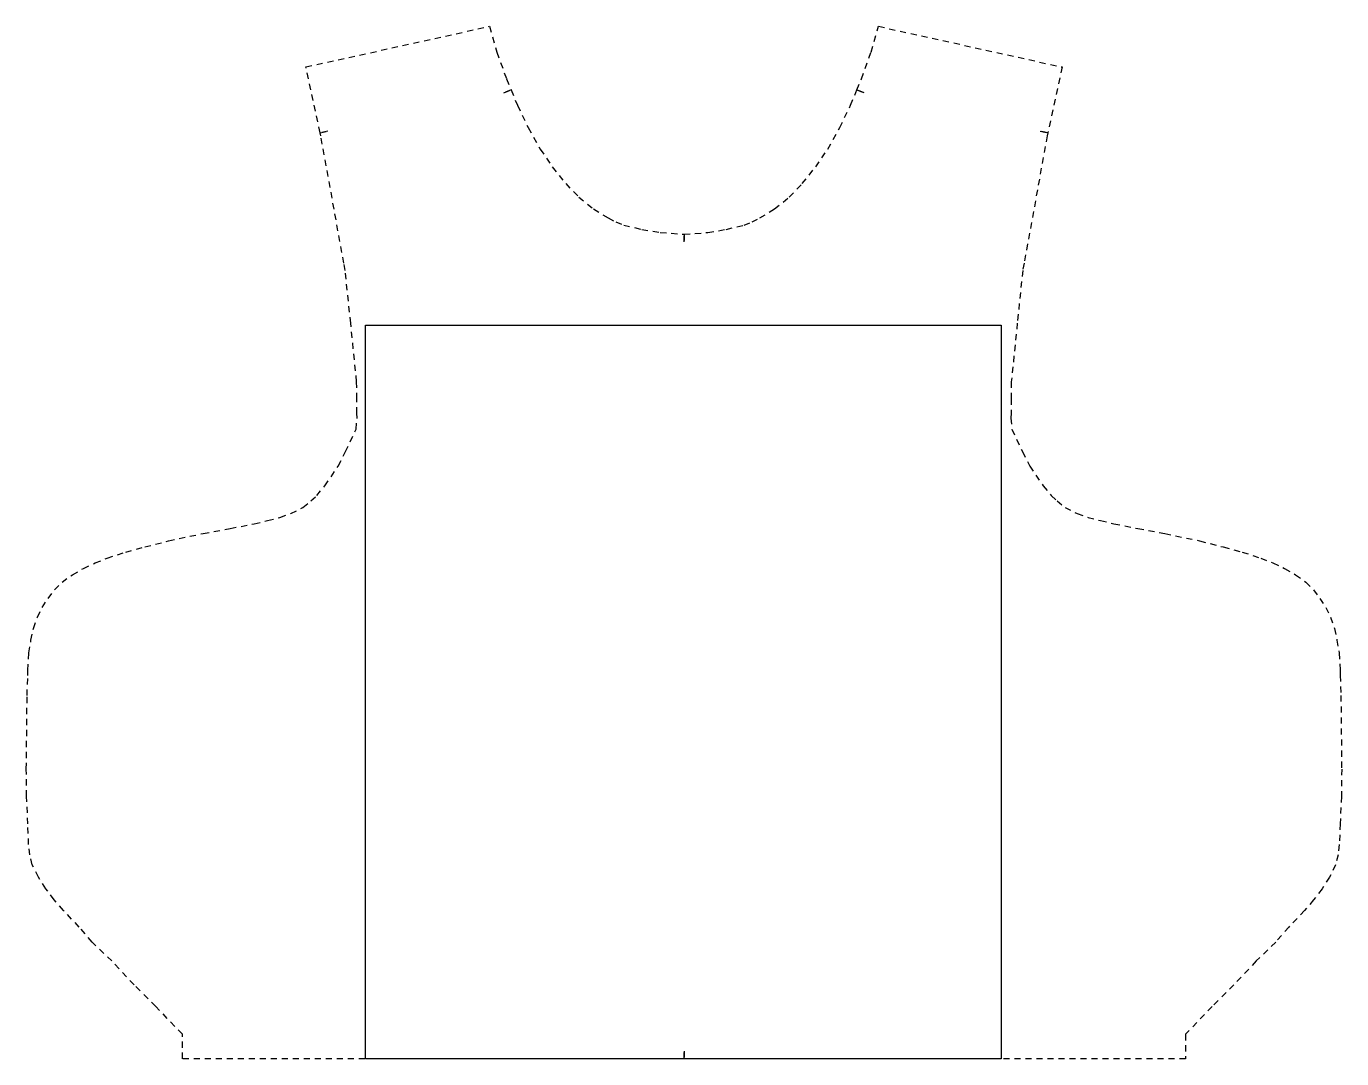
# Model space of a CAD drawing. Header units: inches. Extents: x 14 to 40.9, y 4.2 to 25.4.
import ezdxf

# ---------------------------------------------------------------- set-up
doc = ezdxf.new("R2010")
doc.units = ezdxf.units.IN
doc.header["$MEASUREMENT"] = 0
doc.linetypes.add('HIDDEN2', pattern=[0.1875, 0.125, -0.0625])
doc.layers.add('Hidden', color=7, linetype='HIDDEN2')
doc.layers.add('T001L001', color=7, linetype='Continuous')

msp = doc.modelspace()

# ---------------------------------------------------------------- linework, layer by layer
at = {"layer": 'Hidden'}
msp.add_lwpolyline([(27.422, 4.24), (27.422, 4.397), (27.422, 4.24), (17.165, 4.24), (17.165, 4.739), (16.621, 5.308), (16.177, 5.751), (15.719, 6.238), (15.32, 6.623), (15.054, 6.933), (14.729, 7.273), (14.544, 7.489), (14.373, 7.716), (14.218, 7.952), (14.094, 8.204), (14.045, 8.408), (14.019, 8.617), (14.002, 9.043), (13.978, 9.603), (13.971, 10.163), (13.988, 11.666), (14.001, 12.076), (14.005, 12.185), (14.024, 12.538), (14.067, 12.799), (14.119, 13.039), (14.197, 13.271), (14.297, 13.467), (14.415, 13.653), (14.549, 13.827), (14.702, 13.984), (14.913, 14.136), (15.14, 14.265), (15.378, 14.377), (15.622, 14.474), (16.005, 14.6), (16.394, 14.704), (16.877, 14.829), (17.588, 14.98), (18.143, 15.081), (18.629, 15.179), (18.904, 15.244), (19.159, 15.309), (19.383, 15.389), (19.628, 15.513), (19.792, 15.644), (19.91, 15.756), (20.078, 15.954), (20.35, 16.359), (20.501, 16.653), (20.715, 17.11), (20.736, 17.339), (20.729, 17.44), (20.733, 17.734), (20.727, 18.083), (20.605, 19.282), (20.494, 20.357), (20.466, 20.506), (19.993, 23.113), (19.98, 23.175), (20.136, 23.209), (19.98, 23.175), (19.69, 24.519), (23.443, 25.35), (23.595, 24.823), (23.792, 24.275), (23.885, 24.049), (23.737, 23.988), (23.885, 24.049), (24.014, 23.737), (24.234, 23.281), (24.483, 22.84), (24.728, 22.475), (25.002, 22.133), (25.272, 21.858), (25.571, 21.615), (25.87, 21.431), (26.027, 21.353), (26.189, 21.287), (26.56, 21.198), (26.937, 21.134), (27.422, 21.098), (27.422, 20.941), (27.422, 21.098), (27.906, 21.134), (28.283, 21.198), (28.654, 21.287), (28.816, 21.353), (28.974, 21.431), (29.272, 21.615), (29.571, 21.858), (29.841, 22.133), (30.115, 22.475), (30.36, 22.84), (30.609, 23.281), (30.829, 23.737), (30.958, 24.049), (31.106, 23.988), (30.958, 24.049), (31.052, 24.275), (31.248, 24.823), (31.4, 25.35), (35.153, 24.519), (34.863, 23.175), (34.707, 23.209), (34.863, 23.175), (34.85, 23.113), (34.377, 20.506), (34.349, 20.357), (34.238, 19.282), (34.116, 18.083), (34.11, 17.734), (34.114, 17.44), (34.107, 17.339), (34.128, 17.11), (34.343, 16.653), (34.493, 16.359), (34.765, 15.954), (34.933, 15.756), (35.051, 15.644), (35.215, 15.513), (35.46, 15.389), (35.684, 15.309), (35.94, 15.244), (36.214, 15.179), (36.7, 15.081), (37.255, 14.98), (37.966, 14.829), (38.449, 14.704), (38.839, 14.6), (39.221, 14.474), (39.466, 14.377), (39.703, 14.265), (39.93, 14.136), (40.141, 13.984), (40.294, 13.827), (40.428, 13.653), (40.546, 13.467), (40.646, 13.271), (40.724, 13.039), (40.776, 12.799), (40.819, 12.538), (40.838, 12.185), (40.842, 12.076), (40.856, 11.666), (40.872, 10.163), (40.865, 9.603), (40.841, 9.043), (40.824, 8.617), (40.799, 8.408), (40.749, 8.204), (40.625, 7.952), (40.47, 7.716), (40.299, 7.489), (40.114, 7.273), (39.789, 6.933), (39.523, 6.623), (39.124, 6.238), (38.666, 5.751), (38.222, 5.308), (37.678, 4.739), (37.678, 4.24), (27.422, 4.24)], dxfattribs=at)
at = {"layer": 'T001L001'}
msp.add_lwpolyline([(20.908, 19.24), (33.908, 19.24), (33.908, 4.24), (20.908, 4.24)], close=True, dxfattribs=at)

doc.saveas('drawing.dxf')
